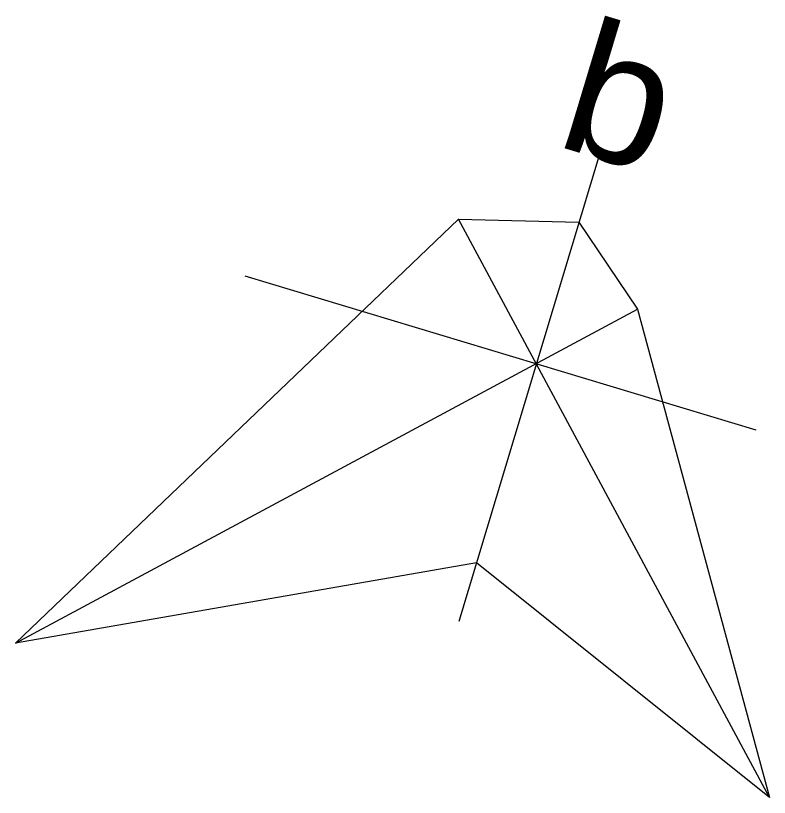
# Model space of a CAD drawing. Header units: millimetres. Extents: x 27447 to 239197, y -15958 to 82878.
# Drawn here: x 163074 to 193602, y -15958 to 15718 of the extents above; entities that cross this region are included whole.
import ezdxf

# ---------------------------------------------------------------- set-up
doc = ezdxf.new("R2010")
doc.units = ezdxf.units.MM
for name, color, linetype, lineweight in [('HOA GIO_TIEN GIANG_dwg-1', 250, 'Continuous', 18), ('TEXT', 7, 'Continuous', 9), ('TEXT-1', 7, 'Continuous', 18)]:
    doc.layers.add(name, color=color, linetype=linetype, lineweight=lineweight)
doc.styles.add('Arial_1', font='arial_0.ttf', dxfattribs={"height": 5335.983317})

# ---------------------------------------------------------------- blocks, each defined once
blk = doc.blocks.new('HOA GIO_TIEN GIANG_dwg-1605386-TỔNG THỂ_HOA GIÓ')
at = {"layer": 'TEXT'}
for p, q in [((8395, 10147), (2680, -8828)), ((15264, -15958), (2679, 7475)), ((-5985, 5174), (14714, -1060)), ((-15264, -9710), (9926, 3819))]:
    blk.add_line(p, q, dxfattribs=at)
at = {"layer": 'TEXT', "flags": 128}
blk.add_lwpolyline([(7552, 7347), (9926, 3819), (15264, -15958), (3396, -6448), (-15264, -9710), (2679, 7475), (7552, 7347), (9926, 3819), (15264, -15958), (3396, -6448), (-15264, -9710), (2679, 7475)], close=True, dxfattribs=at)
at = {"layer": 'TEXT-1', "insert": (8045, 15591), "char_height": 5336, "width": 4124.3, "attachment_point": 1, "rotation": 343.2379, "line_spacing_factor": 0.941778, "style": 'Arial_1'}
blk.add_mtext('b', dxfattribs=at)

msp = doc.modelspace()

# ---------------------------------------------------------------- block references
at = {"layer": 'HOA GIO_TIEN GIANG_dwg-1'}
msp.add_blockref('HOA GIO_TIEN GIANG_dwg-1605386-TỔNG THỂ_HOA GIÓ', (178338.1, 0), dxfattribs=at)

doc.saveas('drawing.dxf')
